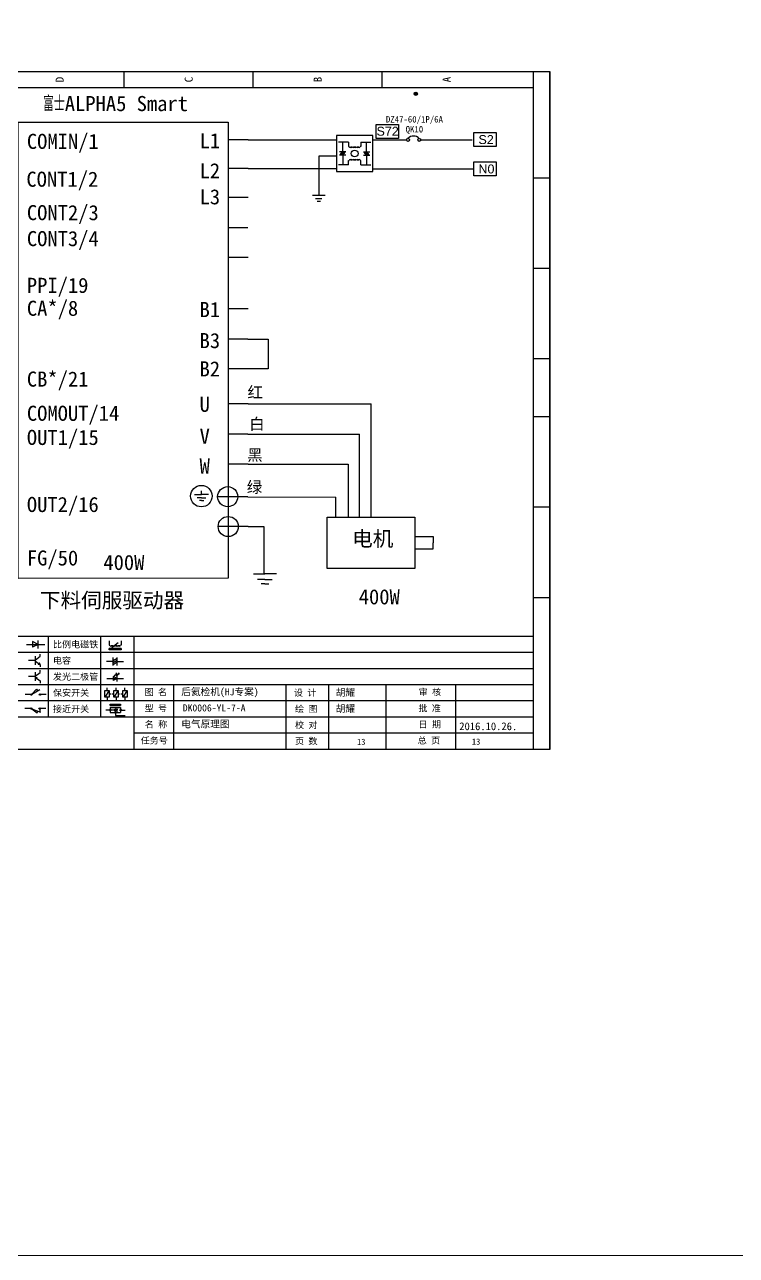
# Model space of a CAD drawing. Extents: x -5838 to -2107, y -921 to 708.
# Drawn here: x -4315.3 to -4094.6, y -920.8 to -539.4 of the extents above; entities that cross this region are included whole.
import ezdxf
from ezdxf.enums import TextEntityAlignment as Align

# ---------------------------------------------------------------- set-up
doc = ezdxf.new("R2010")
doc.units = 0
doc.header["$MEASUREMENT"] = 0
doc.styles.add('样式 8', font='arial.ttf')
doc.styles.add('汉字', font='')
doc.styles.get('汉字').set_extended_font_data('新宋体')

# ---------------------------------------------------------------- blocks, each defined once
blk = doc.blocks.new('二极管')
at = {"linetype": 'ByBlock'}
for p, q in [((-1787.52, -776.77), (-1781.92, -776.77)), ((-1783.97, -776.77), (-1785.69, -775.9)), ((-1785.69, -775.9), (-1785.69, -777.65)), ((-1783.97, -776.77), (-1785.69, -777.65)), ((-1783.97, -777.99), (-1783.97, -775.56))]:
    blk.add_line(p, q, dxfattribs=at)
blk = doc.blocks.new('NPN三极管')
at = {"linetype": 'ByBlock'}
for p, q in [((-1785.73, -780.61), (-1785.73, -783.32)), ((-1785.73, -781.82), (-1784.15, -780.66)), ((-1784.15, -780.66), (-1784.15, -779.98)), ((-1785.73, -781.97), (-1787.81, -781.97)), ((-1785.73, -782.11), (-1784.15, -783.27)), ((-1784.41, -782.73), (-1784.74, -783.18)), ((-1784.15, -783.27), (-1784.74, -783.18)), ((-1784.15, -783.27), (-1784.41, -782.73)), ((-1784.15, -783.27), (-1784.15, -783.96))]:
    blk.add_line(p, q, dxfattribs=at)
blk = doc.blocks.new('PNP三极管')
at = {"linetype": 'ByBlock'}
for p, q in [((-1784.9, -785.38), (-1784.9, -788.09)), ((-1784.9, -786.59), (-1783.32, -785.43)), ((-1783.32, -785.43), (-1783.32, -784.75)), ((-1784.9, -786.74), (-1786.98, -786.74)), ((-1784.9, -786.88), (-1783.32, -788.04)), ((-1784.9, -786.88), (-1784.31, -786.97)), ((-1784.9, -786.88), (-1784.64, -787.42)), ((-1784.31, -786.97), (-1784.64, -787.42)), ((-1783.32, -788.04), (-1783.32, -788.73))]:
    blk.add_line(p, q, dxfattribs=at)
blk = doc.blocks.new('常开行程开关')
at = {"linetype": 'ByBlock'}
for p, q in [((-1786.29, -792.3), (-1788.01, -792.3)), ((-1785.89, -792.17), (-1784.52, -790.62)), ((-1785.89, -792.17), (-1783.43, -790.72)), ((-1784.52, -790.62), (-1784.19, -791.17)), ((-1781.48, -792.3), (-1783.21, -792.3))]:
    blk.add_line(p, q, dxfattribs=at)
for centre in [(-1786.07, -792.3), (-1783.42, -792.3)]:
    blk.add_circle(centre, 0.219, dxfattribs=at)
blk = doc.blocks.new('常闭行程开关')
at = {"linetype": 'ByBlock'}
for p, q in [((-1786.34, -796.62), (-1788.07, -796.62)), ((-1785.93, -796.72), (-1783.25, -797.7)), ((-1785.93, -796.72), (-1784.3, -798)), ((-1783.48, -796.84), (-1783.48, -797.85)), ((-1781.54, -796.62), (-1783.26, -796.62)), ((-1784.3, -798), (-1784.08, -797.4))]:
    blk.add_line(p, q, dxfattribs=at)
for centre in [(-1786.12, -796.62), (-1783.48, -796.62)]:
    blk.add_circle(centre, 0.219, dxfattribs=at)
blk = doc.blocks.new('电容')
at = {"linetype": 'ByBlock'}
for p, q in [((-1756.08, -781.77), (-1758.13, -781.77)), ((-1756.08, -782.99), (-1756.08, -780.56)), ((-1754.86, -780.79), (-1756.08, -781.55)), ((-1754.86, -781.44), (-1756.08, -782.2)), ((-1754.86, -782.99), (-1754.86, -780.56)), ((-1754.86, -781.77), (-1752.81, -781.77)), ((-1754.86, -781.99), (-1756.08, -782.75))]:
    blk.add_line(p, q, dxfattribs=at)
blk = doc.blocks.new('发光二极管')
at = {"linetype": 'ByBlock'}
for p, q in [((-1755.78, -785.92), (-1754.89, -785.14)), ((-1754.89, -785.14), (-1755.2, -785.22)), ((-1755.2, -785.22), (-1755.01, -785.43)), ((-1755.08, -785.92), (-1754.18, -785.14)), ((-1754.89, -785.14), (-1755.01, -785.43)), ((-1754.18, -785.14), (-1754.49, -785.22)), ((-1754.49, -785.22), (-1754.31, -785.43)), ((-1754.18, -785.14), (-1754.31, -785.43)), ((-1758.01, -786.77), (-1752.89, -786.77)), ((-1754.84, -786.77), (-1756.04, -786.16)), ((-1756.04, -786.16), (-1756.04, -787.39)), ((-1754.84, -786.77), (-1756.04, -787.39)), ((-1754.84, -787.63), (-1754.84, -785.92))]:
    blk.add_line(p, q, dxfattribs=at)
blk = doc.blocks.new('比例电磁阀')
at = {"linetype": 'ByBlock'}
for p, q in [((-1757.26, -775.38), (-1757.26, -776.71)), ((-1757.26, -776.71), (-1757.05, -776.71)), ((-1753.6, -777.73), (-1757.25, -777.73)), ((-1757.25, -778.13), (-1757.25, -777.73)), ((-1754.5, -775.98), (-1756.35, -777.44)), ((-1756.35, -777.44), (-1756.25, -777.25)), ((-1756.35, -777.44), (-1756.15, -777.38)), ((-1756.15, -777.38), (-1756.25, -777.25)), ((-1753.58, -776.71), (-1753.8, -776.71)), ((-1753.6, -777.73), (-1753.6, -778.13)), ((-1753.58, -775.38), (-1753.58, -776.71)), ((-1753.6, -778.13), (-1757.25, -778.13))]:
    blk.add_line(p, q, dxfattribs=at)
for centre in [(-1756.78, -776.71), (-1756.24, -776.71), (-1755.7, -776.71), (-1755.15, -776.71), (-1754.61, -776.71), (-1754.07, -776.71)]:
    blk.add_arc(centre, 0.271, 180, 0, dxfattribs=at)
blk = doc.blocks.new('保安开关')
at = {"linetype": 'ByBlock'}
for p, q in [((-1757.33, -790.79), (-1758.6, -792.81)), ((-1757.96, -790.79), (-1757.96, -789.97)), ((-1757.96, -792.81), (-1757.96, -793.62)), ((-1757.33, -791.8), (-1756.72, -791.8)), ((-1756.35, -791.8), (-1755.89, -791.8)), ((-1754.54, -790.79), (-1755.81, -792.81)), ((-1755.17, -790.79), (-1755.17, -789.97)), ((-1755.17, -792.81), (-1755.17, -793.62)), ((-1754.52, -791.8), (-1754.06, -791.8)), ((-1753.69, -791.8), (-1753.08, -791.8)), ((-1751.75, -790.79), (-1753.02, -792.81)), ((-1752.39, -790.79), (-1752.39, -789.97)), ((-1752.39, -792.81), (-1752.39, -793.62))]:
    blk.add_line(p, q, dxfattribs=at)
for points in [[(-1758.6, -790.79), (-1757.33, -790.79), (-1757.33, -792.81), (-1758.6, -792.81)], [(-1755.81, -790.79), (-1754.54, -790.79), (-1754.54, -792.81), (-1755.81, -792.81)], [(-1753.02, -790.79), (-1751.75, -790.79), (-1751.75, -792.81), (-1753.02, -792.81)]]:
    blk.add_lwpolyline(points, close=True, dxfattribs=at)
blk = doc.blocks.new('接近开关')
at = {"linetype": 'ByBlock'}
h = blk.add_hatch(dxfattribs=at)
h.set_pattern_fill('ANSI31', color=256, scale=0.01, style=0)
h.set_pattern_definition([(45, (-89.131516, -30.795668), (-0.0224506403, 0.0224506403), [])])
h.paths.add_polyline_path([(-1513.76, -1123.35), (-1513.76, -1122.85), (-1516.96, -1122.85), (-1516.96, -1123.35)])
for p, q in [((-1517.18, -1124.71), (-1518.36, -1124.71)), ((-1516.96, -1123.35), (-1516.96, -1122.85)), ((-1516.96, -1122.85), (-1513.76, -1122.85)), ((-1516.96, -1123.35), (-1513.76, -1123.35)), ((-1516.96, -1123.95), (-1513.76, -1123.95)), ((-1516.96, -1123.95), (-1516.96, -1125.47)), ((-1515.91, -1124.71), (-1516.45, -1124.71)), ((-1515.11, -1124.31), (-1515.91, -1124.71)), ((-1515.11, -1125.11), (-1515.91, -1124.71)), ((-1515.33, -1124.53), (-1515.17, -1124.53)), ((-1515.33, -1124.88), (-1515.17, -1124.88)), ((-1515.25, -1124.45), (-1515.25, -1124.61)), ((-1515.11, -1124.31), (-1515.11, -1125.11)), ((-1515.11, -1124.48), (-1514.58, -1124.48)), ((-1515.11, -1124.94), (-1514.58, -1124.94)), ((-1513.76, -1122.85), (-1513.76, -1123.35)), ((-1513.76, -1123.95), (-1513.76, -1125.47)), ((-1513.54, -1124.71), (-1512.36, -1124.71)), ((-1516.96, -1125.47), (-1513.76, -1125.47)), ((-1515.36, -1125.69), (-1515.36, -1126.36)), ((-1515.36, -1126.36), (-1512.36, -1126.36))]:
    blk.add_line(p, q, dxfattribs=at)
for centre in [(-1516.96, -1124.71), (-1513.76, -1124.71), (-1515.36, -1125.47)]:
    blk.add_circle(centre, 0.225, dxfattribs=at)

msp = doc.modelspace()

# ---------------------------------------------------------------- hatches: boundary and pattern name
at = {"lineweight": -2}
h = msp.add_hatch(color=0, dxfattribs=at)
edge = h.paths.add_edge_path()
edge.add_arc((-4194, -560.87), 0.5, 0, 360)

# ---------------------------------------------------------------- linework, layer by layer
at = {"linetype": 'ByBlock'}
for p, q in [((-4449.48, -554.02), (-4152.48, -554.02)), ((-4152.48, -554.02), (-4152.48, -764.02)), ((-4152.48, -764.02), (-4152.48, -554.02)), ((-4214.85, -575.83), (-4214.85, -577.21)), ((-4211.02, -575.83), (-4211.02, -577.21)), ((-4214.85, -577.21), (-4214.63, -577.21)), ((-4211.02, -577.21), (-4211.24, -577.21)), ((-4214.85, -582.93), (-4214.85, -581.56)), ((-4214.85, -581.56), (-4214.63, -581.56)), ((-4211.02, -581.56), (-4211.24, -581.56)), ((-4211.02, -582.93), (-4211.02, -581.56)), ((-4157.48, -729.02), (-4444.48, -729.02)), ((-4157.48, -734.02), (-4444.48, -734.02)), ((-4157.48, -739.02), (-4444.48, -739.02)), ((-4157.48, -744.02), (-4444.48, -744.02)), ((-4157.48, -749.02), (-4444.48, -749.02)), ((-4157.48, -754.02), (-4444.48, -754.02)), ((-4157.48, -759.02), (-4281.45, -759.02)), ((-4152.48, -764.02), (-4449.48, -764.02))]:
    msp.add_line(p, q, dxfattribs=at)
for p, q in [((-4245.93, -575.16), (-4252.14, -575.16)), ((-4245.93, -575.16), (-4252.14, -575.16)), ((-4245.93, -575.16), (-4252.14, -575.16)), ((-4245.93, -575.16), (-4252.14, -575.16)), ((-4245.93, -575.16), (-4252.14, -575.16)), ((-4245.93, -575.16), (-4252.14, -575.16)), ((-4245.93, -575.16), (-4252.14, -575.16)), ((-4245.93, -575.16), (-4252.14, -575.16)), ((-4245.93, -575.16), (-4252.14, -575.16)), ((-4245.93, -575.16), (-4252.14, -575.16)), ((-4214.85, -575.83), (-4217.93, -575.83)), ((-4216.63, -577.25), (-4216.63, -575.83)), ((-4211.02, -575.83), (-4207.94, -575.83)), ((-4209.24, -577.25), (-4209.24, -575.83)), ((-4197.81, -575.16), (-4196.87, -575.16)), ((-4218.56, -580.25), (-4224.06, -580.25)), ((-4224.06, -580.25), (-4224.06, -592.43)), ((-4214.85, -582.93), (-4217.93, -582.93)), ((-4216.63, -581.51), (-4216.63, -582.93)), ((-4211.02, -582.93), (-4207.94, -582.93)), ((-4209.24, -581.51), (-4209.24, -582.93)), ((-4245.98, -584.04), (-4252.19, -584.04)), ((-4245.99, -593.01), (-4252.2, -593.01)), ((-4222.08, -592.43), (-4226.03, -592.43)), ((-4223.07, -593.39), (-4225.04, -593.39)), ((-4223.56, -594.21), (-4224.55, -594.21)), ((-4246.09, -602.38), (-4252.3, -602.38)), ((-4245.93, -611.64), (-4252.14, -611.64)), ((-4245.99, -627.5), (-4252.2, -627.5)), ((-4246.09, -636.87), (-4252.3, -636.87)), ((-4246.09, -636.87), (-4239.72, -636.87)), ((-4239.72, -636.87), (-4239.72, -646.13)), ((-4245.93, -646.13), (-4252.14, -646.13)), ((-4239.72, -646.13), (-4245.93, -646.13)), ((-4245.99, -656.98), (-4252.2, -656.98)), ((-4245.99, -656.98), (-4207.83, -656.98)), ((-4207.83, -692.11), (-4207.83, -656.98)), ((-4246.09, -666.35), (-4252.3, -666.35)), ((-4246.09, -666.35), (-4211.45, -666.35)), ((-4211.45, -692.11), (-4211.45, -666.35)), ((-4245.93, -675.61), (-4252.14, -675.61)), ((-4245.93, -675.61), (-4214.96, -675.61)), ((-4214.96, -675.61), (-4214.96, -692.11)), ((-4262.57, -685.08), (-4260.42, -685.06)), ((-4260.42, -686.11), (-4261.77, -686.11)), ((-4260.42, -685.06), (-4260.42, -683.96)), ((-4258.28, -685.08), (-4260.42, -685.06)), ((-4260.42, -686.11), (-4259.07, -686.11)), ((-4252.14, -685.73), (-4255.42, -685.73)), ((-4246.09, -685.73), (-4252.3, -685.73)), ((-4246.09, -685.73), (-4218.77, -685.83)), ((-4218.77, -692.03), (-4218.77, -685.83)), ((-4260.4, -686.94), (-4261.09, -686.94)), ((-4260.4, -686.94), (-4259.71, -686.94)), ((-4252.14, -694.99), (-4255.26, -694.99)), ((-4245.93, -694.99), (-4252.14, -694.99)), ((-4245.93, -694.99), (-4241.05, -694.99)), ((-4241.05, -694.99), (-4241.05, -709.65)), ((-4194.24, -698.1), (-4188.63, -698.1)), ((-4188.63, -698.1), (-4188.63, -700.02)), ((-4188.63, -701.93), (-4188.63, -700.02)), ((-4194.24, -701.93), (-4188.63, -701.93)), ((-4244.35, -709.68), (-4240.78, -709.65)), ((-4240.78, -711.39), (-4243.02, -711.39)), ((-4240.74, -712.78), (-4241.88, -712.78)), ((-4237.2, -709.68), (-4240.78, -709.65)), ((-4240.78, -711.39), (-4238.53, -711.39)), ((-4240.74, -712.78), (-4239.59, -712.78))]:
    msp.add_line(p, q)
at = {"color": 0, "lineweight": -2}
for p, q in [((-4245.93, -575.16), (-4218.56, -575.16)), ((-4207.31, -575.16), (-4197.81, -575.16)), ((-4192.45, -575.16), (-4176.56, -575.16)), ((-4245.98, -584.04), (-4218.56, -584.04)), ((-4207.31, -584.1), (-4197.42, -584.1)), ((-4197.42, -584.1), (-4175.97, -584.1)), ((-4308, -729.02), (-4308, -754.02)), ((-4291.69, -729.02), (-4291.69, -754.02)), ((-4281.45, -729.02), (-4281.45, -763.94)), ((-4269.13, -744.02), (-4269.13, -763.94)), ((-4234.26, -744.02), (-4234.26, -764.02)), ((-4221, -744.02), (-4221, -764.02)), ((-4203.31, -744.02), (-4203.31, -764.02)), ((-4181.69, -744.02), (-4181.69, -764.02))]:
    msp.add_line(p, q, dxfattribs=at)
at = {"lineweight": 0}
msp.add_lwpolyline([(-5838.04, 707.89), (-2107.01, 707.89), (-2107.01, -920.83), (-5838.04, -920.83)], close=True, dxfattribs=at)
at = {"linetype": 'ByBlock'}
for points in [[(-4284.48, -554.02), (-4284.48, -559.02)], [(-4244.48, -554.02), (-4244.48, -559.02)], [(-4204.48, -554.02), (-4204.48, -559.02)], [(-4157.48, -764.02), (-4157.48, -554.02)], [(-4157.48, -559.02), (-4449.48, -559.02)], [(-4152.48, -587.02), (-4157.48, -587.02)], [(-4152.48, -615.02), (-4157.48, -615.02)], [(-4152.48, -643.02), (-4157.48, -643.02)], [(-4152.48, -661.02), (-4157.48, -661.02)], [(-4152.48, -689.02), (-4157.48, -689.02)], [(-4152.48, -717.02), (-4157.48, -717.02)]]:
    msp.add_lwpolyline(points, dxfattribs=at)
for points in [[(-4317.26, -569.66), (-4252.14, -569.66), (-4252.14, -711.01), (-4317.26, -711.03)], [(-4207.31, -573.76), (-4218.56, -573.76), (-4218.56, -585), (-4207.31, -585)], [(-4221.42, -692.11), (-4194.24, -692.11), (-4194.24, -707.93), (-4221.42, -707.93)]]:
    msp.add_lwpolyline(points, close=True)
at = {"color": 1, "lineweight": -3}
for points in [[(-4206.29, -570.42), (-4199.35, -570.42), (-4199.35, -574.78), (-4206.29, -574.78)], [(-4175.96, -572.86), (-4169.02, -572.86), (-4169.02, -577.21), (-4175.96, -577.21)], [(-4175.96, -581.96), (-4169.02, -581.96), (-4169.02, -586.32), (-4175.96, -586.32)]]:
    msp.add_lwpolyline(points, close=True, dxfattribs=at)
at = {"color": 0, "lineweight": -2}
msp.add_circle((-4194, -560.87), 0.5, dxfattribs=at)
for centre, radius in [((-4196.41, -575.16), 0.464), ((-4192.91, -575.16), 0.464), ((-4212.94, -579.38), 1.06), ((-4260.47, -685.56), 3.32), ((-4252.3, -685.73), 3.12), ((-4252.14, -694.99), 3.12)]:
    msp.add_circle(centre, radius)
msp.add_arc((-4194.66, -576.47), 2.49, 45.4239, 134.5761)
at = {"linetype": 'ByBlock'}
for centre, start, end in [((-4214.35, -577.21), 180, 0), ((-4213.78, -577.21), 180, 0), ((-4213.22, -577.21), 180, 0), ((-4212.65, -577.21), 180, 0), ((-4212.09, -577.21), 180, 0), ((-4211.52, -577.21), 180, 0), ((-4214.35, -581.56), 0, 180), ((-4213.78, -581.56), 0, 180), ((-4213.22, -581.56), 0, 180), ((-4212.65, -581.56), 0, 180), ((-4212.09, -581.56), 0, 180), ((-4211.52, -581.56), 0, 180)]:
    msp.add_arc(centre, 0.282, start, end, dxfattribs=at)

# ---------------------------------------------------------------- block references
at = {"linetype": 'ByBlock', "yscale": 0.8000000000001819}
for p, xscale, zscale, rotation in [((-4842.05, -1983.76), -0.8000000000001819, 0.8, 90), ((-3583.82, -1983.76), 0.8000000000001819, 0.8000000000001819, 270)]:
    msp.add_blockref('电容', p, dxfattribs=dict(at, xscale=xscale, zscale=zscale, rotation=rotation))
at = {"linetype": 'ByBlock'}
for name, p in [('二极管', (-2527.11, 45.25)), ('比例电磁阀', (-2531.76, 44.96)), ('NPN三极管', (-2526.28, 45.48)), ('电容', (-2531.76, 44.96)), ('PNP三极管', (-2527.11, 45.25)), ('发光二极管', (-2531.76, 44.67)), ('常开行程开关', (-2527.11, 45.25)), ('保安开关', (-2531.76, 44.96)), ('常闭行程开关', (-2527.11, 45.25)), ('接近开关', (-2771.76, 372.87))]:
    msp.add_blockref(name, p, dxfattribs=at)

# ---------------------------------------------------------------- texts
at = {"style": '汉字'}
for s, p in [('DZ47-60/1P/6A', (-4194.41, -568.79)), ('QK10', (-4194.41, -571.87))]:
    msp.add_text(s, height=2, dxfattribs=at).set_placement(p, align=Align.MIDDLE_CENTER)
at = {"linetype": 'ByBlock', "char_height": 2.5, "width": 5, "attachment_point": 1, "rotation": 90}
for s, insert in [('{\\fKaiTi_GB2312|b0|i0|c134|p0;D}', (-4305.65, -557.32)), ('{\\fKaiTi_GB2312|b0|i0|c134|p0;C}', (-4265.65, -557.32)), ('{\\fKaiTi_GB2312|b0|i0|c134|p0;B}', (-4225.65, -557.32)), ('{\\fKaiTi_GB2312|b0|i0|c134|p0;A}', (-4185.65, -557.32))]:
    msp.add_mtext(s, dxfattribs=dict(at, insert=insert))
at = {"attachment_point": 1}
for s, insert, char_height, width in [('{\\Fromans,gbcbig|c134;富士}ALPHA5 Smart', (-4309.55, -561.57), 4.68, 56.6384), ('{\\fSimSun|b0|i0|c134|p2;COMIN/1}', (-4314.57, -573.28), 4.68, 28.5346), ('{\\fSimSun|b0|i0|c134|p2;L1}', (-4261.02, -573.09), 4.68, 8.6709), ('{\\fSimSun|b0|i0|c134|p2;L2}', (-4261.02, -582.39), 4.68, 8.6709), ('{\\fSimSun|b0|i0|c134|p2;CONT1/2}', (-4314.71, -585.01), 4.68, 39.6119), ('{\\fSimSun|b0|i0|c134|p2;L3}', (-4261.02, -590.46), 4.68, 8.6709), ('{\\fSimSun|b0|i0|c134|p2;CONT2/3}', (-4314.57, -595.37), 4.68, 44.8867), ('{\\fSimSun|b0|i0|c134|p2;CONT3/4}', (-4314.57, -603.42), 4.68, 9.2812), ('{\\fSimSun|b0|i0|c134|p2;PPI/19}', (-4314.57, -617.9), 4.68, 9.2812), ('{\\fSimSun|b0|i0|c134|p2;CA*/8}', (-4314.57, -625), 4.68, 9.2812), ('{\\fSimSun|b0|i0|c134|p2;B1}', (-4261.02, -625.4), 4.68, 8.6709), ('{\\fSimSun|b0|i0|c134|p2;B3}', (-4261.02, -635.02), 4.68, 8.6709), ('{\\fSimSun|b0|i0|c134|p2;B2}', (-4261.02, -643.78), 4.68, 8.6709), ('{\\fSimSun|b0|i0|c134|p2;CB*/21}', (-4314.57, -646.95), 4.68, 9.2812), ('{\\fSimSun|b0|i0|c134|p2;红}', (-4246.17, -651.63), 3.51, 8.6709), ('{\\fSimSun|b0|i0|c134|p2;U}', (-4261.02, -654.74), 4.68, 8.6709), ('{\\fSimSun|b0|i0|c134|p2;COMOUT/14}', (-4314.57, -657.54), 4.68, 9.2812), ('{\\fSimSun|b0|i0|c134|p2;白}', (-4245.65, -661.44), 3.51, 8.6709), ('{\\fSimSun|b0|i0|c134|p2;OUT1/15}', (-4314.57, -665.02), 4.68, 9.2812), ('{\\fSimSun|b0|i0|c134|p2;V}', (-4261.02, -664.64), 4.68, 8.6709), ('{\\fSimSun|b0|i0|c134|p2;黑}', (-4246.26, -671.05), 3.51, 8.6709), ('{\\fSimSun|b0|i0|c134|p2;W}', (-4261.02, -673.89), 4.68, 8.6709), ('{\\fSimSun|b0|i0|c134|p2;绿}', (-4246.4, -681.01), 3.51, 8.6709), ('{\\fSimSun|b0|i0|c134|p2;OUT2/16}', (-4314.57, -685.8), 4.68, 9.2812), ('{\\fSimSun|b0|i0|c134|p2;电机}', (-4213.72, -696.4), 4.68, 16.9953), ('{\\fSimSun|b0|i0|c134|p2;FG/50}', (-4314.57, -702.38), 4.68, 9.2812), ('400W', (-4290.86, -703.76), 4.68, 56.6384), ('{\\fSimSun|b0|i0|c134|p2;下料伺服驱动器}', (-4310.5, -715.49), 4.68, 74.4673), ('400W', (-4211.68, -714.41), 4.68, 56.6384), ('胡耀', (-4218.78, -745.27), 2.2, 75.3177), ('胡耀', (-4218.78, -750.27), 2.2, 75.3177), ('{\\fKaiTi_GB2312|b0|i0|c134|p49;电气原理图}', (-4266.71, -755.08), 2.2, 75.3177), ('{\\fKaiTi_GB2312|b0|i0|c134|p49;2016.10.26.}', (-4180.5, -755.67), 2.4, 60.2542), ('{\\fKaiTi_GB2312|b0|i0|c134|p49;13}', (-4212.21, -760.72), 1.92, 75.3177), ('{\\fKaiTi_GB2312|b0|i0|c134|p49;13}', (-4176.59, -760.67), 1.92, 75.3177)]:
    msp.add_mtext(s, dxfattribs=dict(at, insert=insert, char_height=char_height, width=width))
for s, insert, char_height, width, style in [('S72', (-4206.16, -571.1), 2.772, 4.9667, '样式 8'), ('S2', (-4174.55, -573.68), 2.772, 4.9667, '样式 8'), ('N0', (-4174.55, -582.79), 2.772, 4.9667, '样式 8'), ('后氦检机(HJ专案)', (-4266.7, -745.08), 2.2, 75.3177, '汉字'), ('{\\fKaiTi_GB2312|b0|i0|c134|p49;DK0006-YL-7-A}', (-4266.23, -750.08), 2.2, 75.3177, '汉字')]:
    msp.add_mtext(s, dxfattribs=dict(at, insert=insert, char_height=char_height, width=width, style=style))
at = {"char_height": 2, "attachment_point": 1, "style": '汉字'}
for s, insert in [('{\\fKaiTi_GB2312|b0|i0|c134|p49;比例电磁铁}', (-4306.46, -730.5)), ('{\\fKaiTi_GB2312|b0|i0|c134|p49;电容}', (-4306.46, -735.5)), ('{\\fKaiTi_GB2312|b0|i0|c134|p49;发光二极管}', (-4306.46, -740.5)), ('{\\fKaiTi_GB2312|b0|i0|c134|p49;保安开关}', (-4306.46, -745.5)), ('{\\fKaiTi_GB2312|b0|i0|c134|p0;图 名}', (-4278.06, -745.27)), ('{\\fKaiTi_GB2312|b0|i0|c134|p0;设 计}', (-4231.77, -745.48)), ('{\\fKaiTi_GB2312|b0|i0|c134|p0;审 核}', (-4193.09, -745.28)), ('{\\fKaiTi_GB2312|b0|i0|c134|p49;接近开关}', (-4306.46, -750.5)), ('{\\fKaiTi_GB2312|b0|i0|c134|p0;型 号}', (-4278.06, -750.27)), ('{\\fKaiTi_GB2312|b0|i0|c134|p0;绘 图}', (-4231.44, -750.48)), ('{\\fKaiTi_GB2312|b0|i0|c134|p0;批 准}', (-4193.16, -750.28)), ('{\\fKaiTi_GB2312|b0|i0|c134|p0;名 称}', (-4278.01, -755.27)), ('{\\fKaiTi_GB2312|b0|i0|c134|p0;日 期}', (-4193.16, -755.28)), ('{\\fKaiTi_GB2312|b0|i0|c134|p0;校 对}', (-4231.44, -755.48)), ('{\\fKaiTi_GB2312|b0|i0|c134|p0;任务号}', (-4279.28, -760.28)), ('{\\fKaiTi_GB2312|b0|i0|c134|p0;页 数}', (-4231.44, -760.48)), ('{\\fKaiTi_GB2312|b0|i0|c134|p0;总 页}', (-4193.39, -760.28))]:
    msp.add_mtext(s, dxfattribs=dict(at, insert=insert))

doc.saveas('drawing.dxf')
